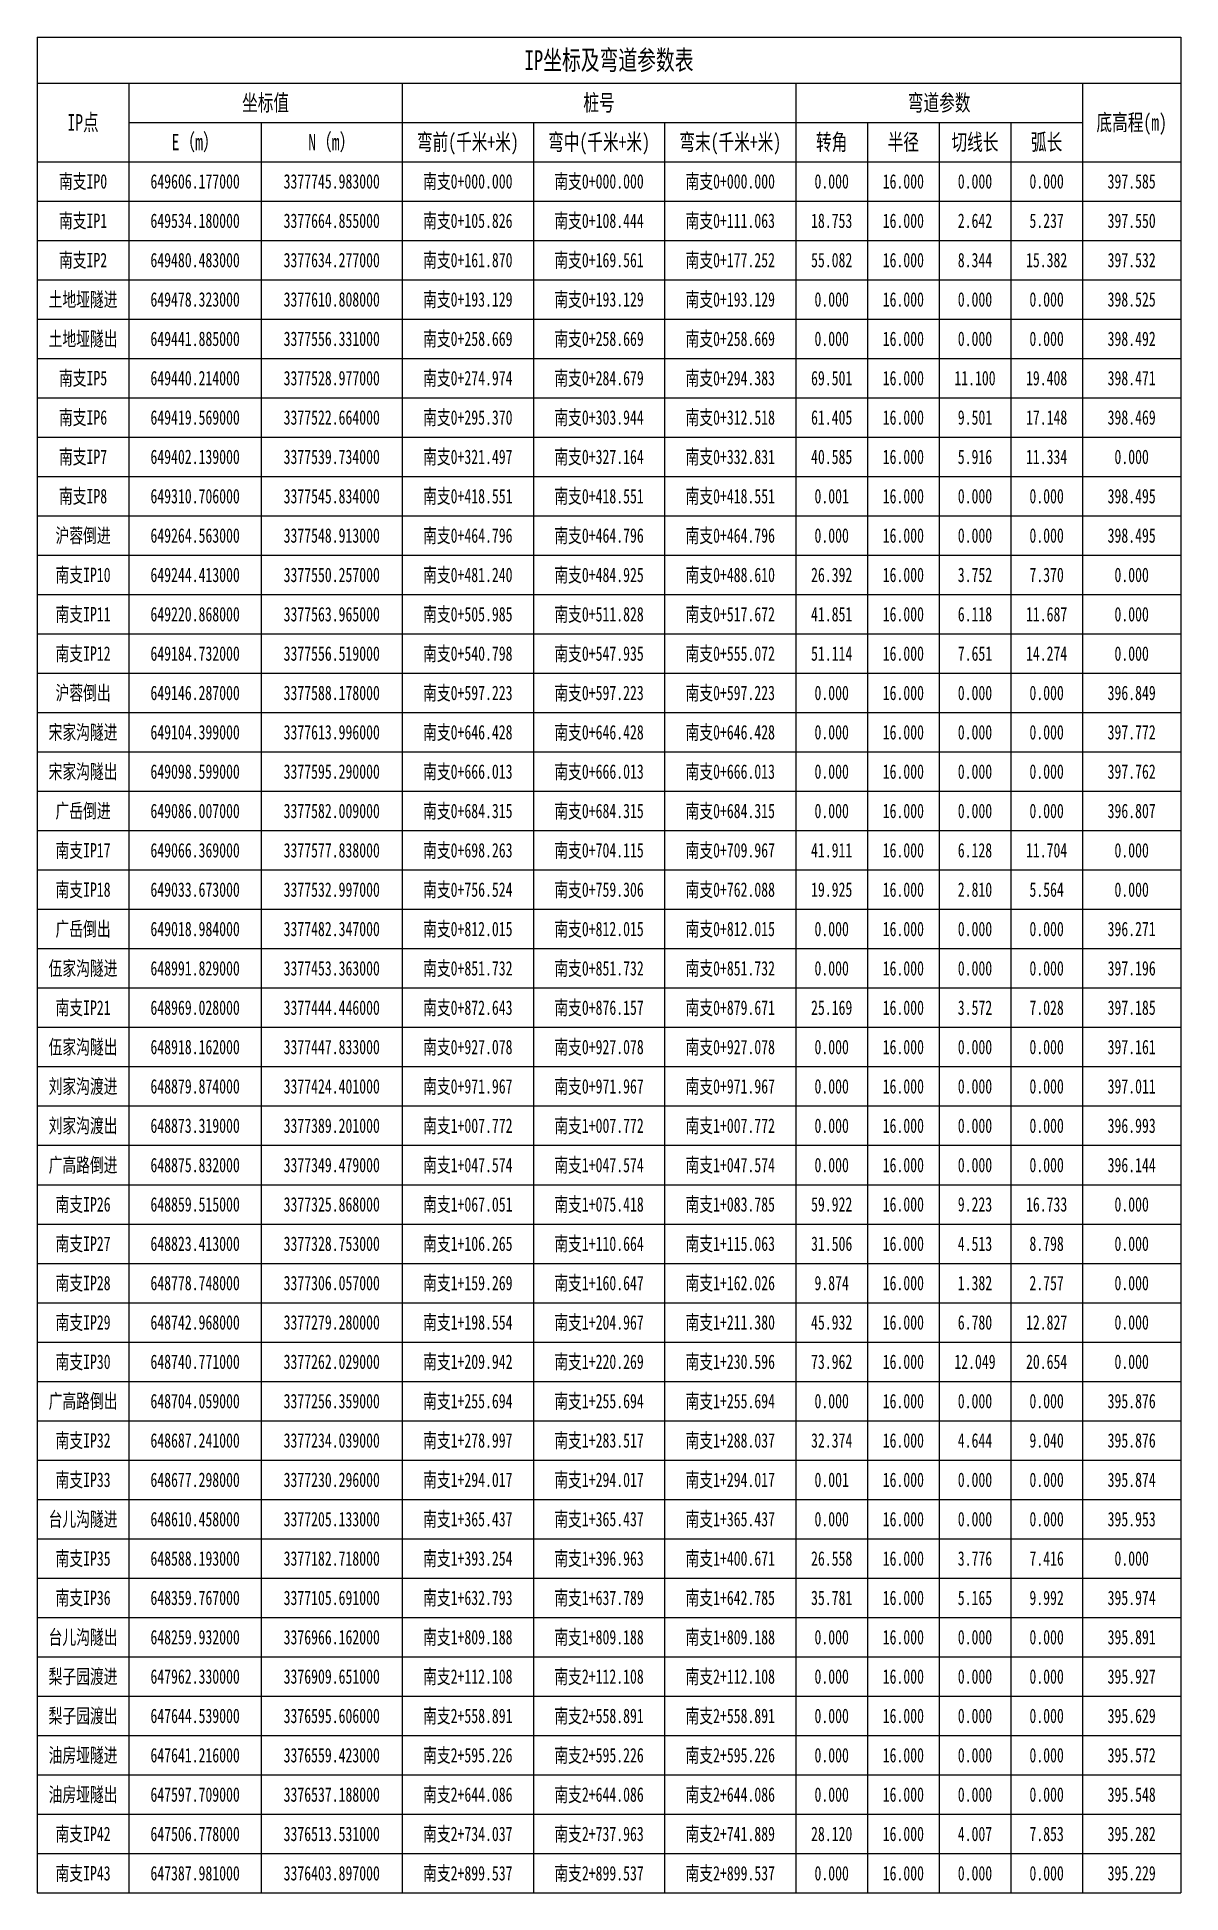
# Model space of a CAD drawing. Header units: metres. Extents: x 0 to 174, y -283 to 0.
import ezdxf
from ezdxf.enums import TextEntityAlignment as Align

# ---------------------------------------------------------------- set-up
doc = ezdxf.new("R2010")
doc.units = ezdxf.units.M
doc.styles.get("Standard").update_dxf_attribs({"font": '', "width": 0.7})
doc.styles.get('Standard').set_extended_font_data('仿宋')

msp = doc.modelspace()

# ---------------------------------------------------------------- linework, layer by layer
at = {"layer": 'IP_TABLE'}
for p, q in [((0, 0), (174.32, 0)), ((0, 0), (0, -7)), ((174.32, 0), (174.32, -7)), ((0, -7), (174.32, -7)), ((0, -7), (0, -19)), ((0, -7), (0, -19)), ((14, -7), (14, -19)), ((55.64, -7), (55.64, -19)), ((115.64, -7), (115.64, -19)), ((159.32, -7), (159.32, -19)), ((174.32, -7), (174.32, -19)), ((174.32, -7), (174.32, -19)), ((14, -13), (34.16, -13)), ((34.16, -13), (55.64, -13)), ((34.16, -13), (34.16, -19)), ((55.64, -13), (75.64, -13)), ((75.64, -13), (95.64, -13)), ((75.64, -13), (75.64, -19)), ((95.64, -13), (115.64, -13)), ((95.64, -13), (95.64, -19)), ((115.64, -13), (126.56, -13)), ((126.56, -13), (137.48, -13)), ((126.56, -13), (126.56, -19)), ((137.48, -13), (148.4, -13)), ((137.48, -13), (137.48, -19)), ((148.4, -13), (159.32, -13)), ((148.4, -13), (148.4, -19)), ((0, -19), (174.32, -19)), ((0, -19), (174.32, -19)), ((0, -19), (0, -283)), ((14, -19), (14, -283)), ((34.16, -19), (34.16, -283)), ((55.64, -19), (55.64, -283)), ((75.64, -19), (75.64, -283)), ((95.64, -19), (95.64, -283)), ((115.64, -19), (115.64, -283)), ((126.56, -19), (126.56, -283)), ((137.48, -19), (137.48, -283)), ((148.4, -19), (148.4, -283)), ((159.32, -19), (159.32, -283)), ((174.32, -19), (174.32, -283)), ((0, -25), (174.32, -25)), ((0, -31), (174.32, -31)), ((0, -37), (174.32, -37)), ((0, -43), (174.32, -43)), ((0, -49), (174.32, -49)), ((0, -55), (174.32, -55)), ((0, -61), (174.32, -61)), ((0, -67), (174.32, -67)), ((0, -73), (174.32, -73)), ((0, -79), (174.32, -79)), ((0, -85), (174.32, -85)), ((0, -91), (174.32, -91)), ((0, -97), (174.32, -97)), ((0, -103), (174.32, -103)), ((0, -109), (174.32, -109)), ((0, -115), (174.32, -115)), ((0, -121), (174.32, -121)), ((0, -127), (174.32, -127)), ((0, -133), (174.32, -133)), ((0, -139), (174.32, -139)), ((0, -145), (174.32, -145)), ((0, -151), (174.32, -151)), ((0, -157), (174.32, -157)), ((0, -163), (174.32, -163)), ((0, -169), (174.32, -169)), ((0, -175), (174.32, -175)), ((0, -181), (174.32, -181)), ((0, -187), (174.32, -187)), ((0, -193), (174.32, -193)), ((0, -199), (174.32, -199)), ((0, -205), (174.32, -205)), ((0, -211), (174.32, -211)), ((0, -217), (174.32, -217)), ((0, -223), (174.32, -223)), ((0, -229), (174.32, -229)), ((0, -235), (174.32, -235)), ((0, -241), (174.32, -241)), ((0, -247), (174.32, -247)), ((0, -253), (174.32, -253)), ((0, -259), (174.32, -259)), ((0, -265), (174.32, -265)), ((0, -271), (174.32, -271)), ((0, -277), (174.32, -277)), ((0, -283), (174.32, -283))]:
    msp.add_line(p, q, dxfattribs=at)

# ---------------------------------------------------------------- texts
at = {"layer": 'IP_TABLE', "width": 0.7}
for s, height, p in [('IP坐标及弯道参数表', 3, (87.16, -3.5)), ('坐标值', 2.5, (34.82, -10)), ('桩号', 2.5, (85.64, -10)), ('弯道参数', 2.5, (137.48, -10)), ('IP点', 2.5, (7, -13)), ('底高程(m)', 2.5, (166.82, -13)), ('E（m）', 2.5, (24.08, -16)), ('N（m）', 2.5, (44.9, -16)), ('弯前(千米+米)', 2.5, (65.64, -16)), ('弯中(千米+米)', 2.5, (85.64, -16)), ('弯末(千米+米)', 2.5, (105.64, -16)), ('转角', 2.5, (121.1, -16)), ('半径', 2.5, (132.02, -16)), ('切线长', 2.5, (142.94, -16)), ('弧长', 2.5, (153.86, -16)), ('南支IP0', 2.2, (7, -22)), ('649606.177000', 2.2, (24.08, -22)), ('3377745.983000', 2.2, (44.9, -22)), ('南支0+000.000', 2.2, (65.64, -22)), ('南支0+000.000', 2.2, (85.64, -22)), ('南支0+000.000', 2.2, (105.64, -22)), ('0.000', 2.2, (121.1, -22)), ('16.000', 2.2, (132.02, -22)), ('0.000', 2.2, (142.94, -22)), ('0.000', 2.2, (153.86, -22)), ('397.585', 2.2, (166.82, -22)), ('南支IP1', 2.2, (7, -28)), ('649534.180000', 2.2, (24.08, -28)), ('3377664.855000', 2.2, (44.9, -28)), ('南支0+105.826', 2.2, (65.64, -28)), ('南支0+108.444', 2.2, (85.64, -28)), ('南支0+111.063', 2.2, (105.64, -28)), ('18.753', 2.2, (121.1, -28)), ('16.000', 2.2, (132.02, -28)), ('2.642', 2.2, (142.94, -28)), ('5.237', 2.2, (153.86, -28)), ('397.550', 2.2, (166.82, -28)), ('南支IP2', 2.2, (7, -34)), ('649480.483000', 2.2, (24.08, -34)), ('3377634.277000', 2.2, (44.9, -34)), ('南支0+161.870', 2.2, (65.64, -34)), ('南支0+169.561', 2.2, (85.64, -34)), ('南支0+177.252', 2.2, (105.64, -34)), ('55.082', 2.2, (121.1, -34)), ('16.000', 2.2, (132.02, -34)), ('8.344', 2.2, (142.94, -34)), ('15.382', 2.2, (153.86, -34)), ('397.532', 2.2, (166.82, -34)), ('土地垭隧进', 2.2, (7, -40)), ('649478.323000', 2.2, (24.08, -40)), ('3377610.808000', 2.2, (44.9, -40)), ('南支0+193.129', 2.2, (65.64, -40)), ('南支0+193.129', 2.2, (85.64, -40)), ('南支0+193.129', 2.2, (105.64, -40)), ('0.000', 2.2, (121.1, -40)), ('16.000', 2.2, (132.02, -40)), ('0.000', 2.2, (142.94, -40)), ('0.000', 2.2, (153.86, -40)), ('398.525', 2.2, (166.82, -40)), ('土地垭隧出', 2.2, (7, -46)), ('649441.885000', 2.2, (24.08, -46)), ('3377556.331000', 2.2, (44.9, -46)), ('南支0+258.669', 2.2, (65.64, -46)), ('南支0+258.669', 2.2, (85.64, -46)), ('南支0+258.669', 2.2, (105.64, -46)), ('0.000', 2.2, (121.1, -46)), ('16.000', 2.2, (132.02, -46)), ('0.000', 2.2, (142.94, -46)), ('0.000', 2.2, (153.86, -46)), ('398.492', 2.2, (166.82, -46)), ('南支IP5', 2.2, (7, -52)), ('649440.214000', 2.2, (24.08, -52)), ('3377528.977000', 2.2, (44.9, -52)), ('南支0+274.974', 2.2, (65.64, -52)), ('南支0+284.679', 2.2, (85.64, -52)), ('南支0+294.383', 2.2, (105.64, -52)), ('69.501', 2.2, (121.1, -52)), ('16.000', 2.2, (132.02, -52)), ('11.100', 2.2, (142.94, -52)), ('19.408', 2.2, (153.86, -52)), ('398.471', 2.2, (166.82, -52)), ('南支IP6', 2.2, (7, -58)), ('南支0+295.370', 2.2, (65.64, -58)), ('南支0+303.944', 2.2, (85.64, -58)), ('南支0+312.518', 2.2, (105.64, -58)), ('649419.569000', 2.2, (24.08, -58)), ('3377522.664000', 2.2, (44.9, -58)), ('61.405', 2.2, (121.1, -58)), ('16.000', 2.2, (132.02, -58)), ('9.501', 2.2, (142.94, -58)), ('17.148', 2.2, (153.86, -58)), ('398.469', 2.2, (166.82, -58)), ('南支IP7', 2.2, (7, -64)), ('649402.139000', 2.2, (24.08, -64)), ('3377539.734000', 2.2, (44.9, -64)), ('南支0+321.497', 2.2, (65.64, -64)), ('南支0+327.164', 2.2, (85.64, -64)), ('南支0+332.831', 2.2, (105.64, -64)), ('40.585', 2.2, (121.1, -64)), ('16.000', 2.2, (132.02, -64)), ('5.916', 2.2, (142.94, -64)), ('11.334', 2.2, (153.86, -64)), ('0.000', 2.2, (166.82, -64)), ('南支IP8', 2.2, (7, -70)), ('649310.706000', 2.2, (24.08, -70)), ('3377545.834000', 2.2, (44.9, -70)), ('南支0+418.551', 2.2, (65.64, -70)), ('南支0+418.551', 2.2, (85.64, -70)), ('南支0+418.551', 2.2, (105.64, -70)), ('0.001', 2.2, (121.1, -70)), ('16.000', 2.2, (132.02, -70)), ('0.000', 2.2, (142.94, -70)), ('0.000', 2.2, (153.86, -70)), ('398.495', 2.2, (166.82, -70)), ('沪蓉倒进', 2.2, (7, -76)), ('649264.563000', 2.2, (24.08, -76)), ('3377548.913000', 2.2, (44.9, -76)), ('南支0+464.796', 2.2, (65.64, -76)), ('南支0+464.796', 2.2, (85.64, -76)), ('南支0+464.796', 2.2, (105.64, -76)), ('0.000', 2.2, (121.1, -76)), ('16.000', 2.2, (132.02, -76)), ('0.000', 2.2, (142.94, -76)), ('0.000', 2.2, (153.86, -76)), ('398.495', 2.2, (166.82, -76)), ('南支IP10', 2.2, (7, -82)), ('649244.413000', 2.2, (24.08, -82)), ('3377550.257000', 2.2, (44.9, -82)), ('南支0+481.240', 2.2, (65.64, -82)), ('南支0+484.925', 2.2, (85.64, -82)), ('南支0+488.610', 2.2, (105.64, -82)), ('26.392', 2.2, (121.1, -82)), ('16.000', 2.2, (132.02, -82)), ('3.752', 2.2, (142.94, -82)), ('7.370', 2.2, (153.86, -82)), ('0.000', 2.2, (166.82, -82)), ('南支IP11', 2.2, (7, -88)), ('649220.868000', 2.2, (24.08, -88)), ('3377563.965000', 2.2, (44.9, -88)), ('南支0+505.985', 2.2, (65.64, -88)), ('南支0+511.828', 2.2, (85.64, -88)), ('南支0+517.672', 2.2, (105.64, -88)), ('41.851', 2.2, (121.1, -88)), ('16.000', 2.2, (132.02, -88)), ('6.118', 2.2, (142.94, -88)), ('11.687', 2.2, (153.86, -88)), ('0.000', 2.2, (166.82, -88)), ('南支IP12', 2.2, (7, -94)), ('649184.732000', 2.2, (24.08, -94)), ('3377556.519000', 2.2, (44.9, -94)), ('南支0+540.798', 2.2, (65.64, -94)), ('南支0+547.935', 2.2, (85.64, -94)), ('南支0+555.072', 2.2, (105.64, -94)), ('51.114', 2.2, (121.1, -94)), ('16.000', 2.2, (132.02, -94)), ('7.651', 2.2, (142.94, -94)), ('14.274', 2.2, (153.86, -94)), ('0.000', 2.2, (166.82, -94)), ('沪蓉倒出', 2.2, (7, -100)), ('649146.287000', 2.2, (24.08, -100)), ('3377588.178000', 2.2, (44.9, -100)), ('南支0+597.223', 2.2, (65.64, -100)), ('南支0+597.223', 2.2, (85.64, -100)), ('南支0+597.223', 2.2, (105.64, -100)), ('0.000', 2.2, (121.1, -100)), ('16.000', 2.2, (132.02, -100)), ('0.000', 2.2, (142.94, -100)), ('0.000', 2.2, (153.86, -100)), ('396.849', 2.2, (166.82, -100)), ('宋家沟隧进', 2.2, (7, -106)), ('南支0+646.428', 2.2, (65.64, -106)), ('南支0+646.428', 2.2, (85.64, -106)), ('南支0+646.428', 2.2, (105.64, -106)), ('649104.399000', 2.2, (24.08, -106)), ('3377613.996000', 2.2, (44.9, -106)), ('0.000', 2.2, (121.1, -106)), ('16.000', 2.2, (132.02, -106)), ('0.000', 2.2, (142.94, -106)), ('0.000', 2.2, (153.86, -106)), ('397.772', 2.2, (166.82, -106)), ('宋家沟隧出', 2.2, (7, -112)), ('649098.599000', 2.2, (24.08, -112)), ('3377595.290000', 2.2, (44.9, -112)), ('南支0+666.013', 2.2, (65.64, -112)), ('南支0+666.013', 2.2, (85.64, -112)), ('南支0+666.013', 2.2, (105.64, -112)), ('0.000', 2.2, (121.1, -112)), ('16.000', 2.2, (132.02, -112)), ('0.000', 2.2, (142.94, -112)), ('0.000', 2.2, (153.86, -112)), ('397.762', 2.2, (166.82, -112)), ('广岳倒进', 2.2, (7, -118)), ('649086.007000', 2.2, (24.08, -118)), ('3377582.009000', 2.2, (44.9, -118)), ('南支0+684.315', 2.2, (65.64, -118)), ('南支0+684.315', 2.2, (85.64, -118)), ('南支0+684.315', 2.2, (105.64, -118)), ('0.000', 2.2, (121.1, -118)), ('16.000', 2.2, (132.02, -118)), ('0.000', 2.2, (142.94, -118)), ('0.000', 2.2, (153.86, -118)), ('396.807', 2.2, (166.82, -118)), ('南支IP17', 2.2, (7, -124)), ('649066.369000', 2.2, (24.08, -124)), ('3377577.838000', 2.2, (44.9, -124)), ('南支0+698.263', 2.2, (65.64, -124)), ('南支0+704.115', 2.2, (85.64, -124)), ('南支0+709.967', 2.2, (105.64, -124)), ('41.911', 2.2, (121.1, -124)), ('16.000', 2.2, (132.02, -124)), ('6.128', 2.2, (142.94, -124)), ('11.704', 2.2, (153.86, -124)), ('0.000', 2.2, (166.82, -124)), ('南支IP18', 2.2, (7, -130)), ('649033.673000', 2.2, (24.08, -130)), ('3377532.997000', 2.2, (44.9, -130)), ('南支0+756.524', 2.2, (65.64, -130)), ('南支0+759.306', 2.2, (85.64, -130)), ('南支0+762.088', 2.2, (105.64, -130)), ('19.925', 2.2, (121.1, -130)), ('16.000', 2.2, (132.02, -130)), ('2.810', 2.2, (142.94, -130)), ('5.564', 2.2, (153.86, -130)), ('0.000', 2.2, (166.82, -130)), ('广岳倒出', 2.2, (7, -136)), ('649018.984000', 2.2, (24.08, -136)), ('3377482.347000', 2.2, (44.9, -136)), ('南支0+812.015', 2.2, (65.64, -136)), ('南支0+812.015', 2.2, (85.64, -136)), ('南支0+812.015', 2.2, (105.64, -136)), ('0.000', 2.2, (121.1, -136)), ('16.000', 2.2, (132.02, -136)), ('0.000', 2.2, (142.94, -136)), ('0.000', 2.2, (153.86, -136)), ('396.271', 2.2, (166.82, -136)), ('伍家沟隧进', 2.2, (7, -142)), ('648991.829000', 2.2, (24.08, -142)), ('3377453.363000', 2.2, (44.9, -142)), ('南支0+851.732', 2.2, (65.64, -142)), ('南支0+851.732', 2.2, (85.64, -142)), ('南支0+851.732', 2.2, (105.64, -142)), ('0.000', 2.2, (121.1, -142)), ('16.000', 2.2, (132.02, -142)), ('0.000', 2.2, (142.94, -142)), ('0.000', 2.2, (153.86, -142)), ('397.196', 2.2, (166.82, -142)), ('南支IP21', 2.2, (7, -148)), ('648969.028000', 2.2, (24.08, -148)), ('3377444.446000', 2.2, (44.9, -148)), ('南支0+872.643', 2.2, (65.64, -148)), ('南支0+876.157', 2.2, (85.64, -148)), ('南支0+879.671', 2.2, (105.64, -148)), ('25.169', 2.2, (121.1, -148)), ('16.000', 2.2, (132.02, -148)), ('3.572', 2.2, (142.94, -148)), ('7.028', 2.2, (153.86, -148)), ('397.185', 2.2, (166.82, -148)), ('伍家沟隧出', 2.2, (7, -154)), ('南支0+927.078', 2.2, (65.64, -154)), ('南支0+927.078', 2.2, (85.64, -154)), ('南支0+927.078', 2.2, (105.64, -154)), ('648918.162000', 2.2, (24.08, -154)), ('3377447.833000', 2.2, (44.9, -154)), ('0.000', 2.2, (121.1, -154)), ('16.000', 2.2, (132.02, -154)), ('0.000', 2.2, (142.94, -154)), ('0.000', 2.2, (153.86, -154)), ('397.161', 2.2, (166.82, -154)), ('刘家沟渡进', 2.2, (7, -160)), ('648879.874000', 2.2, (24.08, -160)), ('3377424.401000', 2.2, (44.9, -160)), ('南支0+971.967', 2.2, (65.64, -160)), ('南支0+971.967', 2.2, (85.64, -160)), ('南支0+971.967', 2.2, (105.64, -160)), ('0.000', 2.2, (121.1, -160)), ('16.000', 2.2, (132.02, -160)), ('0.000', 2.2, (142.94, -160)), ('0.000', 2.2, (153.86, -160)), ('397.011', 2.2, (166.82, -160)), ('刘家沟渡出', 2.2, (7, -166)), ('648873.319000', 2.2, (24.08, -166)), ('3377389.201000', 2.2, (44.9, -166)), ('南支1+007.772', 2.2, (65.64, -166)), ('南支1+007.772', 2.2, (85.64, -166)), ('南支1+007.772', 2.2, (105.64, -166)), ('0.000', 2.2, (121.1, -166)), ('16.000', 2.2, (132.02, -166)), ('0.000', 2.2, (142.94, -166)), ('0.000', 2.2, (153.86, -166)), ('396.993', 2.2, (166.82, -166)), ('广高路倒进', 2.2, (7, -172)), ('648875.832000', 2.2, (24.08, -172)), ('3377349.479000', 2.2, (44.9, -172)), ('南支1+047.574', 2.2, (65.64, -172)), ('南支1+047.574', 2.2, (85.64, -172)), ('南支1+047.574', 2.2, (105.64, -172)), ('0.000', 2.2, (121.1, -172)), ('16.000', 2.2, (132.02, -172)), ('0.000', 2.2, (142.94, -172)), ('0.000', 2.2, (153.86, -172)), ('396.144', 2.2, (166.82, -172)), ('南支IP26', 2.2, (7, -178)), ('648859.515000', 2.2, (24.08, -178)), ('3377325.868000', 2.2, (44.9, -178)), ('南支1+067.051', 2.2, (65.64, -178)), ('南支1+075.418', 2.2, (85.64, -178)), ('南支1+083.785', 2.2, (105.64, -178)), ('59.922', 2.2, (121.1, -178)), ('16.000', 2.2, (132.02, -178)), ('9.223', 2.2, (142.94, -178)), ('16.733', 2.2, (153.86, -178)), ('0.000', 2.2, (166.82, -178)), ('南支IP27', 2.2, (7, -184)), ('648823.413000', 2.2, (24.08, -184)), ('3377328.753000', 2.2, (44.9, -184)), ('南支1+106.265', 2.2, (65.64, -184)), ('南支1+110.664', 2.2, (85.64, -184)), ('南支1+115.063', 2.2, (105.64, -184)), ('31.506', 2.2, (121.1, -184)), ('16.000', 2.2, (132.02, -184)), ('4.513', 2.2, (142.94, -184)), ('8.798', 2.2, (153.86, -184)), ('0.000', 2.2, (166.82, -184)), ('南支IP28', 2.2, (7, -190)), ('648778.748000', 2.2, (24.08, -190)), ('3377306.057000', 2.2, (44.9, -190)), ('南支1+159.269', 2.2, (65.64, -190)), ('南支1+160.647', 2.2, (85.64, -190)), ('南支1+162.026', 2.2, (105.64, -190)), ('9.874', 2.2, (121.1, -190)), ('16.000', 2.2, (132.02, -190)), ('1.382', 2.2, (142.94, -190)), ('2.757', 2.2, (153.86, -190)), ('0.000', 2.2, (166.82, -190)), ('南支IP29', 2.2, (7, -196)), ('648742.968000', 2.2, (24.08, -196)), ('3377279.280000', 2.2, (44.9, -196)), ('南支1+198.554', 2.2, (65.64, -196)), ('南支1+204.967', 2.2, (85.64, -196)), ('南支1+211.380', 2.2, (105.64, -196)), ('45.932', 2.2, (121.1, -196)), ('16.000', 2.2, (132.02, -196)), ('6.780', 2.2, (142.94, -196)), ('12.827', 2.2, (153.86, -196)), ('0.000', 2.2, (166.82, -196)), ('南支IP30', 2.2, (7, -202)), ('648740.771000', 2.2, (24.08, -202)), ('3377262.029000', 2.2, (44.9, -202)), ('南支1+209.942', 2.2, (65.64, -202)), ('南支1+220.269', 2.2, (85.64, -202)), ('南支1+230.596', 2.2, (105.64, -202)), ('73.962', 2.2, (121.1, -202)), ('16.000', 2.2, (132.02, -202)), ('12.049', 2.2, (142.94, -202)), ('20.654', 2.2, (153.86, -202)), ('0.000', 2.2, (166.82, -202)), ('广高路倒出', 2.2, (7, -208)), ('南支1+255.694', 2.2, (65.64, -208)), ('南支1+255.694', 2.2, (85.64, -208)), ('南支1+255.694', 2.2, (105.64, -208)), ('648704.059000', 2.2, (24.08, -208)), ('3377256.359000', 2.2, (44.9, -208)), ('0.000', 2.2, (121.1, -208)), ('16.000', 2.2, (132.02, -208)), ('0.000', 2.2, (142.94, -208)), ('0.000', 2.2, (153.86, -208)), ('395.876', 2.2, (166.82, -208)), ('南支IP32', 2.2, (7, -214)), ('648687.241000', 2.2, (24.08, -214)), ('3377234.039000', 2.2, (44.9, -214)), ('南支1+278.997', 2.2, (65.64, -214)), ('南支1+283.517', 2.2, (85.64, -214)), ('南支1+288.037', 2.2, (105.64, -214)), ('32.374', 2.2, (121.1, -214)), ('16.000', 2.2, (132.02, -214)), ('4.644', 2.2, (142.94, -214)), ('9.040', 2.2, (153.86, -214)), ('395.876', 2.2, (166.82, -214)), ('南支IP33', 2.2, (7, -220)), ('648677.298000', 2.2, (24.08, -220)), ('3377230.296000', 2.2, (44.9, -220)), ('南支1+294.017', 2.2, (65.64, -220)), ('南支1+294.017', 2.2, (85.64, -220)), ('南支1+294.017', 2.2, (105.64, -220)), ('0.001', 2.2, (121.1, -220)), ('16.000', 2.2, (132.02, -220)), ('0.000', 2.2, (142.94, -220)), ('0.000', 2.2, (153.86, -220)), ('395.874', 2.2, (166.82, -220)), ('台儿沟隧进', 2.2, (7, -226)), ('648610.458000', 2.2, (24.08, -226)), ('3377205.133000', 2.2, (44.9, -226)), ('南支1+365.437', 2.2, (65.64, -226)), ('南支1+365.437', 2.2, (85.64, -226)), ('南支1+365.437', 2.2, (105.64, -226)), ('0.000', 2.2, (121.1, -226)), ('16.000', 2.2, (132.02, -226)), ('0.000', 2.2, (142.94, -226)), ('0.000', 2.2, (153.86, -226)), ('395.953', 2.2, (166.82, -226)), ('南支IP35', 2.2, (7, -232)), ('648588.193000', 2.2, (24.08, -232)), ('3377182.718000', 2.2, (44.9, -232)), ('南支1+393.254', 2.2, (65.64, -232)), ('南支1+396.963', 2.2, (85.64, -232)), ('南支1+400.671', 2.2, (105.64, -232)), ('26.558', 2.2, (121.1, -232)), ('16.000', 2.2, (132.02, -232)), ('3.776', 2.2, (142.94, -232)), ('7.416', 2.2, (153.86, -232)), ('0.000', 2.2, (166.82, -232)), ('南支IP36', 2.2, (7, -238)), ('648359.767000', 2.2, (24.08, -238)), ('3377105.691000', 2.2, (44.9, -238)), ('南支1+632.793', 2.2, (65.64, -238)), ('南支1+637.789', 2.2, (85.64, -238)), ('南支1+642.785', 2.2, (105.64, -238)), ('35.781', 2.2, (121.1, -238)), ('16.000', 2.2, (132.02, -238)), ('5.165', 2.2, (142.94, -238)), ('9.992', 2.2, (153.86, -238)), ('395.974', 2.2, (166.82, -238)), ('台儿沟隧出', 2.2, (7, -244)), ('648259.932000', 2.2, (24.08, -244)), ('3376966.162000', 2.2, (44.9, -244)), ('南支1+809.188', 2.2, (65.64, -244)), ('南支1+809.188', 2.2, (85.64, -244)), ('南支1+809.188', 2.2, (105.64, -244)), ('0.000', 2.2, (121.1, -244)), ('16.000', 2.2, (132.02, -244)), ('0.000', 2.2, (142.94, -244)), ('0.000', 2.2, (153.86, -244)), ('395.891', 2.2, (166.82, -244)), ('梨子园渡进', 2.2, (7, -250)), ('647962.330000', 2.2, (24.08, -250)), ('3376909.651000', 2.2, (44.9, -250)), ('南支2+112.108', 2.2, (65.64, -250)), ('南支2+112.108', 2.2, (85.64, -250)), ('南支2+112.108', 2.2, (105.64, -250)), ('0.000', 2.2, (121.1, -250)), ('16.000', 2.2, (132.02, -250)), ('0.000', 2.2, (142.94, -250)), ('0.000', 2.2, (153.86, -250)), ('395.927', 2.2, (166.82, -250)), ('梨子园渡出', 2.2, (7, -256)), ('南支2+558.891', 2.2, (65.64, -256)), ('南支2+558.891', 2.2, (85.64, -256)), ('南支2+558.891', 2.2, (105.64, -256)), ('647644.539000', 2.2, (24.08, -256)), ('3376595.606000', 2.2, (44.9, -256)), ('0.000', 2.2, (121.1, -256)), ('16.000', 2.2, (132.02, -256)), ('0.000', 2.2, (142.94, -256)), ('0.000', 2.2, (153.86, -256)), ('395.629', 2.2, (166.82, -256)), ('油房垭隧进', 2.2, (7, -262)), ('647641.216000', 2.2, (24.08, -262)), ('3376559.423000', 2.2, (44.9, -262)), ('南支2+595.226', 2.2, (65.64, -262)), ('南支2+595.226', 2.2, (85.64, -262)), ('南支2+595.226', 2.2, (105.64, -262)), ('0.000', 2.2, (121.1, -262)), ('16.000', 2.2, (132.02, -262)), ('0.000', 2.2, (142.94, -262)), ('0.000', 2.2, (153.86, -262)), ('395.572', 2.2, (166.82, -262)), ('油房垭隧出', 2.2, (7, -268)), ('647597.709000', 2.2, (24.08, -268)), ('3376537.188000', 2.2, (44.9, -268)), ('南支2+644.086', 2.2, (65.64, -268)), ('南支2+644.086', 2.2, (85.64, -268)), ('南支2+644.086', 2.2, (105.64, -268)), ('0.000', 2.2, (121.1, -268)), ('16.000', 2.2, (132.02, -268)), ('0.000', 2.2, (142.94, -268)), ('0.000', 2.2, (153.86, -268)), ('395.548', 2.2, (166.82, -268)), ('南支IP42', 2.2, (7, -274)), ('647506.778000', 2.2, (24.08, -274)), ('3376513.531000', 2.2, (44.9, -274)), ('南支2+734.037', 2.2, (65.64, -274)), ('南支2+737.963', 2.2, (85.64, -274)), ('南支2+741.889', 2.2, (105.64, -274)), ('28.120', 2.2, (121.1, -274)), ('16.000', 2.2, (132.02, -274)), ('4.007', 2.2, (142.94, -274)), ('7.853', 2.2, (153.86, -274)), ('395.282', 2.2, (166.82, -274)), ('南支IP43', 2.2, (7, -280)), ('647387.981000', 2.2, (24.08, -280)), ('3376403.897000', 2.2, (44.9, -280)), ('南支2+899.537', 2.2, (65.64, -280)), ('南支2+899.537', 2.2, (85.64, -280)), ('南支2+899.537', 2.2, (105.64, -280)), ('0.000', 2.2, (121.1, -280)), ('16.000', 2.2, (132.02, -280)), ('0.000', 2.2, (142.94, -280)), ('0.000', 2.2, (153.86, -280)), ('395.229', 2.2, (166.82, -280))]:
    msp.add_text(s, height=height, dxfattribs=at).set_placement(p, align=Align.MIDDLE_CENTER)

doc.saveas('drawing.dxf')
